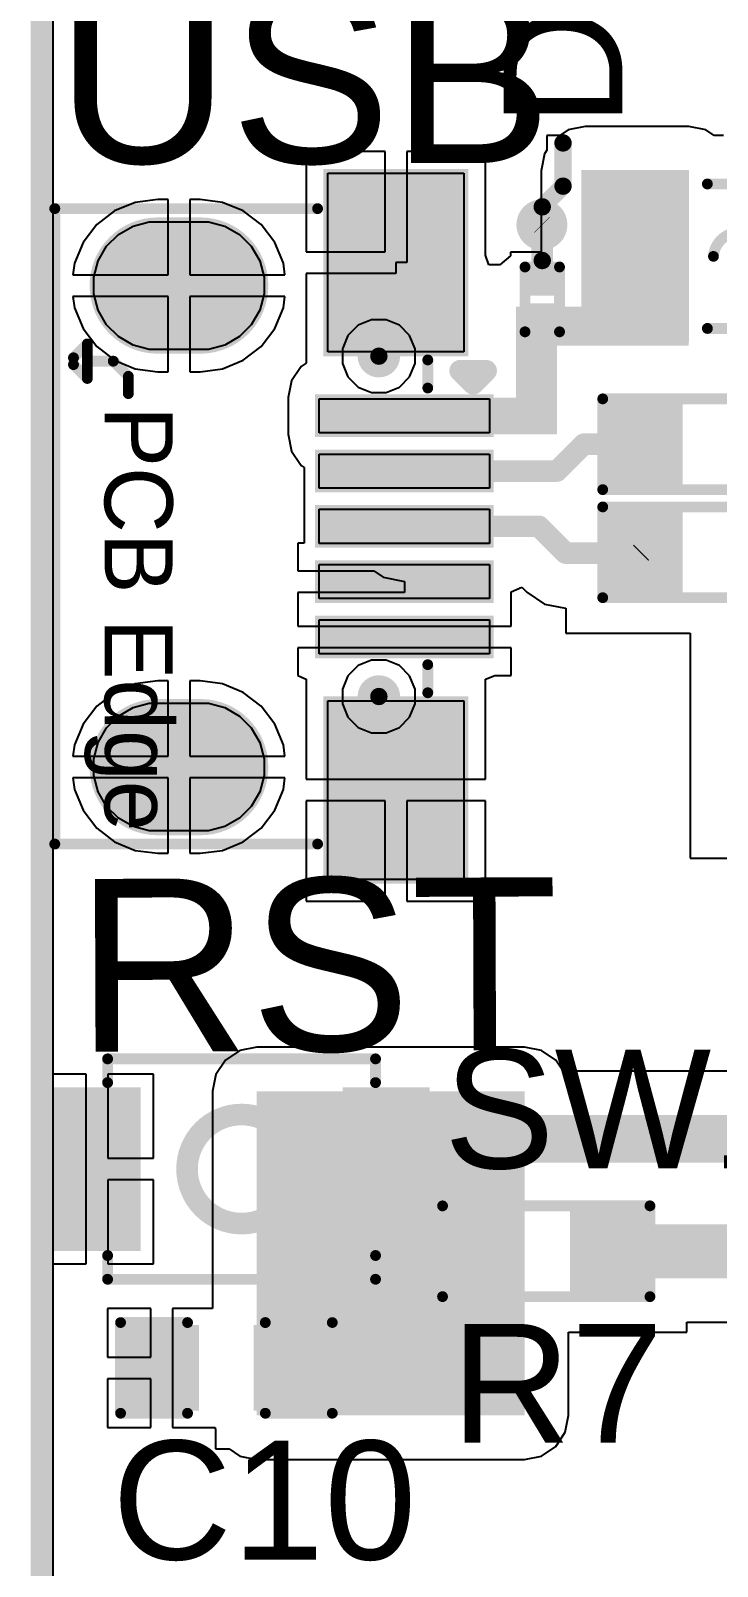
# Model space of a CAD drawing. Header units: millimetres. Extents: x -14 to 145, y 0 to 69.
# Drawn here: x -13.83 to -5.76, y 14.16 to 32.21 of the extents above; entities that cross this region are included whole.
import ezdxf

# ---------------------------------------------------------------- set-up
doc = ezdxf.new("R2010")
doc.units = ezdxf.units.MM
for name, color, linetype in [('BottomLayer', 5, 'Continuous'), ('BottomSolder', 6, 'Continuous'), ('Mechanical2', 216, 'Continuous'), ('MultiLayer', 9, 'Continuous'), ('PadHoleLayer', 156, 'Continuous'), ('TopLayer', 1, 'Continuous'), ('TopOverlay', 2, 'Continuous'), ('TopPaste', 8, 'Continuous'), ('TopSolder', 216, 'Continuous'), ('ViaHoleLayer', 16, 'Continuous')]:
    doc.layers.add(name, color=color, linetype=linetype)
doc.styles.add('Arial', font='', dxfattribs={"height": 0.2})
doc.styles.get('Arial').set_extended_font_data('Arial')

# ---------------------------------------------------------------- blocks, each defined once
blk = doc.blocks.new('U254_051T_4BH83_F1S_2')
at = {"layer": 'BottomLayer'}
h = blk.add_hatch(color=5, dxfattribs=at)
edge = h.paths.add_edge_path()
edge.add_arc((-2.83, -1.575), 0.75, 180, 360)
edge.add_line((-2.08, -1.575), (-2.08, -1.075))
edge.add_arc((-2.83, -1.075), 0.75, 0, 180)
edge.add_line((-3.58, -1.075), (-3.58, -1.575))
h = blk.add_hatch(color=5, dxfattribs=at)
edge = h.paths.add_edge_path()
edge.add_arc((2.83, -1.575), 0.75, 180, 360)
edge.add_line((3.58, -1.575), (3.58, -1.075))
edge.add_arc((2.83, -1.075), 0.75, 0, 180)
edge.add_line((2.08, -1.075), (2.08, -1.575))
at = {"layer": 'BottomSolder'}
h = blk.add_hatch(color=6, dxfattribs=at)
edge = h.paths.add_edge_path()
edge.add_arc((-2, 1.025), 0.102, 0, 360)
h = blk.add_hatch(color=6, dxfattribs=at)
edge = h.paths.add_edge_path()
edge.add_arc((2, 1.025), 0.102, 0, 360)
h = blk.add_hatch(color=6, dxfattribs=at)
edge = h.paths.add_edge_path()
edge.add_arc((-2.83, -1.575), 0.801, 180, 360)
edge.add_line((-2.029, -1.575), (-2.029, -1.075))
edge.add_arc((-2.83, -1.075), 0.801, 0, 180)
edge.add_line((-3.631, -1.075), (-3.631, -1.575))
h = blk.add_hatch(color=6, dxfattribs=at)
edge = h.paths.add_edge_path()
edge.add_arc((2.83, -1.575), 0.801, 180, 360)
edge.add_line((3.631, -1.575), (3.631, -1.075))
edge.add_arc((2.83, -1.075), 0.801, 0, 180)
edge.add_line((2.029, -1.075), (2.029, -1.575))
at = {"layer": 'MultiLayer'}
h = blk.add_hatch(color=9, dxfattribs=at)
edge = h.paths.add_edge_path()
edge.add_arc((-2.83, -1.575), 0.75, 180, 360)
edge.add_line((-2.08, -1.575), (-2.08, -1.075))
edge.add_arc((-2.83, -1.075), 0.75, 0, 180)
edge.add_line((-3.58, -1.075), (-3.58, -1.575))
h = blk.add_hatch(color=9, dxfattribs=at)
edge = h.paths.add_edge_path()
edge.add_arc((2.83, -1.575), 0.75, 180, 360)
edge.add_line((3.58, -1.575), (3.58, -1.075))
edge.add_arc((2.83, -1.075), 0.75, 0, 180)
edge.add_line((2.08, -1.075), (2.08, -1.575))
at = {"layer": 'PadHoleLayer'}
h = blk.add_hatch(color=156, dxfattribs=at)
edge = h.paths.add_edge_path()
edge.add_arc((-2, 1.025), 0.25, 0, 360)
h = blk.add_hatch(color=156, dxfattribs=at)
edge = h.paths.add_edge_path()
edge.add_arc((2, 1.025), 0.25, 0, 360)
h = blk.add_hatch(color=156, dxfattribs=at)
edge = h.paths.add_edge_path()
edge.add_arc((-2.83, -1.575), 0.45, 180, 360)
edge.add_line((-2.38, -1.575), (-2.38, -1.075))
edge.add_arc((-2.83, -1.075), 0.45, 0, 180)
edge.add_line((-3.28, -1.075), (-3.28, -1.575))
h = blk.add_hatch(color=156, dxfattribs=at)
edge = h.paths.add_edge_path()
edge.add_arc((2.83, -1.575), 0.45, 180, 360)
edge.add_line((3.28, -1.575), (3.28, -1.075))
edge.add_arc((2.83, -1.075), 0.45, 0, 180)
edge.add_line((2.38, -1.075), (2.38, -1.575))
at = {"layer": 'TopLayer'}
for points in [[(-1.5, 2.325), (-1.1, 2.325), (-1.1, 0.325), (-1.5, 0.325)], [(-0.85, 2.325), (-0.45, 2.325), (-0.45, 0.325), (-0.85, 0.325)], [(-0.2, 2.325), (0.2, 2.325), (0.2, 0.325), (-0.2, 0.325)], [(0.45, 2.325), (0.85, 2.325), (0.85, 0.325), (0.45, 0.325)], [(1.1, 2.325), (1.5, 2.325), (1.5, 0.325), (1.1, 0.325)], [(-4.15, 0.425), (-4.15, 2.025), (-2.05, 2.025), (-2.05, 0.425)], [(2.05, 0.425), (2.05, 2.025), (4.15, 2.025), (4.15, 0.425)]]:
    blk.add_hatch(color=1, dxfattribs=at).paths.add_polyline_path(points)
h = blk.add_hatch(color=1, dxfattribs=at)
edge = h.paths.add_edge_path()
edge.add_arc((-2.83, -1.575), 0.75, 180, 360)
edge.add_line((-2.08, -1.575), (-2.08, -1.075))
edge.add_arc((-2.83, -1.075), 0.75, 0, 180)
edge.add_line((-3.58, -1.075), (-3.58, -1.575))
h = blk.add_hatch(color=1, dxfattribs=at)
edge = h.paths.add_edge_path()
edge.add_arc((2.83, -1.575), 0.75, 180, 360)
edge.add_line((3.58, -1.575), (3.58, -1.075))
edge.add_arc((2.83, -1.075), 0.75, 0, 180)
edge.add_line((2.08, -1.075), (2.08, -1.575))
at = {"layer": 'TopSolder'}
for points in [[(-1.551, 2.376), (-1.049, 2.376), (-1.049, 0.274), (-1.551, 0.274)], [(-0.901, 2.376), (-0.399, 2.376), (-0.399, 0.274), (-0.901, 0.274)], [(-0.251, 2.376), (0.251, 2.376), (0.251, 0.274), (-0.251, 0.274)], [(0.399, 2.376), (0.901, 2.376), (0.901, 0.274), (0.399, 0.274)], [(1.049, 2.376), (1.551, 2.376), (1.551, 0.274), (1.049, 0.274)], [(-4.201, 0.374), (-4.201, 2.076), (-1.999, 2.076), (-1.999, 0.374)], [(1.999, 0.374), (1.999, 2.076), (4.201, 2.076), (4.201, 0.374)]]:
    blk.add_hatch(color=216, dxfattribs=at).paths.add_polyline_path(points)
h = blk.add_hatch(color=216, dxfattribs=at)
edge = h.paths.add_edge_path()
edge.add_arc((-2, 1.025), 0.102, 0, 360)
h = blk.add_hatch(color=216, dxfattribs=at)
edge = h.paths.add_edge_path()
edge.add_arc((2, 1.025), 0.102, 0, 360)
h = blk.add_hatch(color=216, dxfattribs=at)
edge = h.paths.add_edge_path()
edge.add_arc((-2.83, -1.575), 0.801, 180, 360)
edge.add_line((-2.029, -1.575), (-2.029, -1.075))
edge.add_arc((-2.83, -1.075), 0.801, 0, 180)
edge.add_line((-3.631, -1.075), (-3.631, -1.575))
h = blk.add_hatch(color=216, dxfattribs=at)
edge = h.paths.add_edge_path()
edge.add_arc((2.83, -1.575), 0.801, 180, 360)
edge.add_line((3.631, -1.575), (3.631, -1.075))
edge.add_arc((2.83, -1.075), 0.801, 0, 180)
edge.add_line((2.029, -1.075), (2.029, -1.575))
at = {"layer": 'TopOverlay'}
for points, const_width in [([(-1.829, 1.981), (-1.829, 2.286)], 0.254), ([(-1.676, 2.134), (-1.829, 2.286)], 0.254), ([(-1.829, 1.981), (-1.676, 2.134)], 0.254), ([(-1.626, 1.6), (-1.956, 1.6)], 0.127), ([(1.956, 1.6), (1.626, 1.6)], 0.127), ([(-3.734, -2.785), (-3.734, 0.305)], 0.127), ([(3.734, -2.785), (3.734, 0.305)], 0.127), ([(-1.941, -2.097), (-1.763, -1.92)], 0.127), ([(-1.56, -1.92), (-1.763, -1.92)], 0.127), ([(-1.941, -2.402), (-1.941, -2.097)], 0.127), ([(-1.981, -2.565), (-2.144, -2.402)], 0.127), ([(-1.941, -2.402), (-2.144, -2.402)], 0.127), ([(-1.738, -2.402), (-1.941, -2.402)], 0.127), ([(-1.901, -2.565), (-1.738, -2.402)], 0.127), ([(3.734, -2.785), (-3.734, -2.785)], 0.127)]:
    blk.add_lwpolyline(points, dxfattribs=dict(at, const_width=const_width))
for points, const_width in [([(-1.892, 2.286, 1), (-1.765, 2.286, 1)], 0.127), ([(-1.892, 2.286, 1), (-1.765, 2.286, 1)], 0.127), ([(-1.74, 2.134, 1), (-1.613, 2.134, 1)], 0.127), ([(-1.74, 2.134, 1), (-1.613, 2.134, 1)], 0.127), ([(-1.892, 1.981, 1), (-1.765, 1.981, 1)], 0.127), ([(-1.892, 1.981, 1), (-1.765, 1.981, 1)], 0.127), ([(-1.988, 1.6, 1), (-1.924, 1.6, 1)], 0.0635), ([(-1.657, 1.6, 1), (-1.594, 1.6, 1)], 0.0635), ([(1.594, 1.6, 1), (1.657, 1.6, 1)], 0.0635), ([(1.924, 1.6, 1), (1.988, 1.6, 1)], 0.0635), ([(-3.766, 0.305, 1), (-3.702, 0.305, 1)], 0.0635), ([(3.702, 0.305, 1), (3.766, 0.305, 1)], 0.0635), ([(-1.795, -1.92, 1), (-1.732, -1.92, 1)], 0.0635), ([(-1.795, -1.92, 1), (-1.732, -1.92, 1)], 0.0635), ([(-1.592, -1.92, 1), (-1.528, -1.92, 1)], 0.0635), ([(-1.973, -2.097, 1), (-1.909, -2.097, 1)], 0.0635), ([(-1.973, -2.097, 1), (-1.909, -2.097, 1)], 0.0635), ([(-2.176, -2.402, 1), (-2.113, -2.402, 1)], 0.0635), ([(-2.176, -2.402, 1), (-2.113, -2.402, 1)], 0.0635), ([(-1.973, -2.402, 1), (-1.909, -2.402, 1)], 0.0635), ([(-1.973, -2.402, 1), (-1.909, -2.402, 1)], 0.0635), ([(-1.973, -2.402, 1), (-1.909, -2.402, 1)], 0.0635), ([(-1.77, -2.402, 1), (-1.706, -2.402, 1)], 0.0635), ([(-1.77, -2.402, 1), (-1.706, -2.402, 1)], 0.0635), ([(-2.013, -2.565, 1), (-1.949, -2.565, 1)], 0.0635), ([(-1.933, -2.565, 1), (-1.869, -2.565, 1)], 0.0635), ([(-3.766, -2.785, 1), (-3.702, -2.785, 1)], 0.0635), ([(-3.766, -2.785, 1), (-3.702, -2.785, 1)], 0.0635), ([(3.702, -2.785, 1), (3.766, -2.785, 1)], 0.0635), ([(3.702, -2.785, 1), (3.766, -2.785, 1)], 0.0635)]:
    blk.add_lwpolyline(points, format="xyb", close=True, dxfattribs=dict(at, const_width=const_width))
at = {"layer": 'TopPaste'}
for p, q in [((-1.5, 0.325), (-1.5, 2.325)), ((-1.5, 2.325), (-1.1, 2.325)), ((-1.1, 2.325), (-1.1, 0.325)), ((-0.85, 0.325), (-0.85, 2.325)), ((-0.85, 2.325), (-0.45, 2.325)), ((-0.45, 2.325), (-0.45, 0.325)), ((-0.2, 0.325), (-0.2, 2.325)), ((-0.2, 2.325), (0.2, 2.325)), ((0.2, 2.325), (0.2, 0.325)), ((0.45, 0.325), (0.45, 2.325)), ((0.45, 2.325), (0.85, 2.325)), ((0.85, 2.325), (0.85, 0.325)), ((1.1, 0.325), (1.1, 2.325)), ((1.1, 2.325), (1.5, 2.325)), ((1.5, 2.325), (1.5, 0.325)), ((-4.15, 0.425), (-4.15, 2.025)), ((-4.15, 2.025), (-2.05, 2.025)), ((-2.05, 2.025), (-2.05, 0.425)), ((2.05, 0.425), (2.05, 2.025)), ((2.05, 2.025), (4.15, 2.025)), ((4.15, 2.025), (4.15, 0.425)), ((-2.05, 0.425), (-4.15, 0.425)), ((4.15, 0.425), (2.05, 0.425)), ((-1.1, 0.325), (-1.5, 0.325)), ((-0.45, 0.325), (-0.85, 0.325)), ((0.2, 0.325), (-0.2, 0.325)), ((0.85, 0.325), (0.45, 0.325)), ((1.5, 0.325), (1.1, 0.325)), ((-3.119, -0.376), (-2.929, -0.325)), ((-2.929, -0.325), (-2.731, -0.325)), ((-2.731, -0.325), (-2.54, -0.376)), ((2.541, -0.376), (2.731, -0.325)), ((2.731, -0.325), (2.929, -0.325)), ((2.929, -0.325), (3.12, -0.376)), ((-3.43, -0.614), (-3.291, -0.475)), ((-3.291, -0.475), (-3.119, -0.376)), ((-2.54, -0.376), (-2.369, -0.475)), ((-2.369, -0.475), (-2.23, -0.614)), ((2.23, -0.614), (2.37, -0.475)), ((2.37, -0.475), (2.541, -0.376)), ((3.12, -0.376), (3.291, -0.475)), ((3.291, -0.475), (3.43, -0.614)), ((-3.529, -0.786), (-3.43, -0.614)), ((-2.23, -0.614), (-2.131, -0.786)), ((2.131, -0.786), (2.23, -0.614)), ((3.43, -0.614), (3.529, -0.786)), ((-3.58, -0.976), (-3.529, -0.786)), ((-2.131, -0.786), (-2.08, -0.976)), ((2.08, -0.976), (2.131, -0.786)), ((3.529, -0.786), (3.58, -0.976)), ((-3.58, -1.075), (-3.58, -0.976)), ((-3.58, -1.575), (-3.58, -1.075)), ((-2.08, -0.976), (-2.08, -1.075)), ((-2.08, -1.075), (-2.08, -1.075)), ((-2.08, -1.075), (-2.08, -1.575)), ((2.08, -1.075), (2.08, -0.976)), ((2.08, -1.575), (2.08, -1.075)), ((3.58, -0.976), (3.58, -1.075)), ((3.58, -1.075), (3.58, -1.075)), ((3.58, -1.075), (3.58, -1.575)), ((-3.58, -1.674), (-3.58, -1.575)), ((-3.58, -1.575), (-3.58, -1.575)), ((-2.08, -1.575), (-2.08, -1.674)), ((2.08, -1.674), (2.08, -1.575)), ((2.08, -1.575), (2.08, -1.575)), ((3.58, -1.575), (3.58, -1.674)), ((-3.529, -1.865), (-3.58, -1.674)), ((-2.08, -1.674), (-2.131, -1.865)), ((2.131, -1.865), (2.08, -1.674)), ((3.58, -1.674), (3.529, -1.865)), ((-3.43, -2.036), (-3.529, -1.865)), ((-2.131, -1.865), (-2.23, -2.036)), ((2.23, -2.036), (2.131, -1.865)), ((3.529, -1.865), (3.43, -2.036)), ((-3.291, -2.175), (-3.43, -2.036)), ((-2.23, -2.036), (-2.369, -2.175)), ((2.37, -2.175), (2.23, -2.036)), ((3.43, -2.036), (3.291, -2.175)), ((-3.119, -2.274), (-3.291, -2.175)), ((-2.929, -2.325), (-3.119, -2.274)), ((-2.731, -2.325), (-2.929, -2.325)), ((-2.54, -2.274), (-2.731, -2.325)), ((-2.369, -2.175), (-2.54, -2.274)), ((2.541, -2.274), (2.37, -2.175)), ((2.731, -2.325), (2.541, -2.274)), ((2.929, -2.325), (2.731, -2.325)), ((3.12, -2.274), (2.929, -2.325)), ((3.291, -2.175), (3.12, -2.274))]:
    blk.add_line(p, q, dxfattribs=at)
at = {"layer": 'TopOverlay'}
blk.add_text('PCB Edge', height=0.8, dxfattribs=at).set_placement((-1.411, -2.199))
blk = doc.blocks.new('C___0603_12')
at = {"layer": 'TopLayer'}
for points in [[(-0.381, 0.445), (-0.381, -0.445), (-1.143, -0.445), (-1.143, 0.445)], [(1.143, 0.445), (1.143, -0.445), (0.381, -0.445), (0.381, 0.445)]]:
    blk.add_hatch(color=1, dxfattribs=at).paths.add_polyline_path(points)
at = {"layer": 'TopPaste'}
for points in [[(-0.381, 0.445), (-0.381, -0.445), (-1.143, -0.445), (-1.143, 0.445)], [(1.143, 0.445), (1.143, -0.445), (0.381, -0.445), (0.381, 0.445)]]:
    blk.add_hatch(color=8, dxfattribs=at).paths.add_polyline_path(points)
at = {"layer": 'TopSolder'}
for points in [[(-0.321, 0.504), (-0.321, -0.504), (-1.203, -0.504), (-1.203, 0.504)], [(1.203, 0.504), (1.203, -0.504), (0.321, -0.504), (0.321, 0.504)]]:
    blk.add_hatch(color=216, dxfattribs=at).paths.add_polyline_path(points)
at = {"layer": 'TopOverlay', "const_width": 0.127}
for points in [[(-0.457, 0.533), (-1.245, 0.533)], [(-1.245, 0.533), (-1.245, -0.533)], [(1.245, 0.533), (0.457, 0.533)], [(1.245, 0.533), (1.245, -0.533)], [(-0.457, -0.533), (-1.245, -0.533)], [(1.245, -0.533), (0.457, -0.533)]]:
    blk.add_lwpolyline(points, dxfattribs=at)
at = {"layer": 'TopOverlay', "const_width": 0.0635}
for points in [[(-1.276, 0.533, 1), (-1.213, 0.533, 1)], [(-1.276, 0.533, 1), (-1.213, 0.533, 1)], [(-0.489, 0.533, 1), (-0.425, 0.533, 1)], [(0.425, 0.533, 1), (0.489, 0.533, 1)], [(1.213, 0.533, 1), (1.276, 0.533, 1)], [(1.213, 0.533, 1), (1.276, 0.533, 1)], [(-1.276, -0.533, 1), (-1.213, -0.533, 1)], [(-1.276, -0.533, 1), (-1.213, -0.533, 1)], [(-0.489, -0.533, 1), (-0.425, -0.533, 1)], [(0.425, -0.533, 1), (0.489, -0.533, 1)], [(1.213, -0.533, 1), (1.276, -0.533, 1)], [(1.213, -0.533, 1), (1.276, -0.533, 1)]]:
    blk.add_lwpolyline(points, format="xyb", close=True, dxfattribs=at)
blk = doc.blocks.new('B3U_1000P_21')
at = {"layer": 'TopLayer'}
for points in [[(-2.11, 0.86), (-1.29, 0.86), (-1.29, -0.86), (-2.11, -0.86)], [(1.29, 0.86), (2.11, 0.86), (2.11, -0.86), (1.29, -0.86)]]:
    blk.add_hatch(color=1, dxfattribs=at).paths.add_polyline_path(points)
at = {"layer": 'TopPaste'}
for points in [[(-2.11, 0.86), (-1.29, 0.86), (-1.29, -0.86), (-2.11, -0.86)], [(1.29, 0.86), (2.11, 0.86), (2.11, -0.86), (1.29, -0.86)]]:
    blk.add_hatch(color=8, dxfattribs=at).paths.add_polyline_path(points)
at = {"layer": 'TopSolder'}
for points in [[(-2.212, 0.962), (-1.188, 0.962), (-1.188, -0.962), (-2.212, -0.962)], [(1.188, 0.962), (2.212, 0.962), (2.212, -0.962), (1.188, -0.962)]]:
    blk.add_hatch(color=216, dxfattribs=at).paths.add_polyline_path(points)
at = {"layer": 'TopOverlay', "const_width": 0.127}
for points in [[(-1.575, 1.295), (-1.575, 1.016)], [(1.575, 1.295), (-1.575, 1.295)], [(1.575, 1.295), (1.575, 1.016)], [(-1.575, -1.016), (-1.575, -1.295)], [(1.575, -1.016), (1.575, -1.295)], [(1.575, -1.295), (-1.575, -1.295)]]:
    blk.add_lwpolyline(points, dxfattribs=at)
at = {"layer": 'TopOverlay'}
for points, const_width in [([(-1.607, 1.295, 1), (-1.543, 1.295, 1)], 0.0635), ([(-1.607, 1.295, 1), (-1.543, 1.295, 1)], 0.0635), ([(1.543, 1.295, 1), (1.607, 1.295, 1)], 0.0635), ([(1.543, 1.295, 1), (1.607, 1.295, 1)], 0.0635), ([(-1.607, 1.016, 1), (-1.543, 1.016, 1)], 0.0635), ([(1.543, 1.016, 1), (1.607, 1.016, 1)], 0.0635), ([(0.641, 0, 1), (-0.641, 0, 1)], 0.254), ([(-0.705, 0, 1), (-0.578, 0, 1)], 0.127), ([(0.578, 0, 1), (0.705, 0, 1)], 0.127), ([(-1.607, -1.016, 1), (-1.543, -1.016, 1)], 0.0635), ([(1.543, -1.016, 1), (1.607, -1.016, 1)], 0.0635), ([(-1.607, -1.295, 1), (-1.543, -1.295, 1)], 0.0635), ([(-1.607, -1.295, 1), (-1.543, -1.295, 1)], 0.0635), ([(1.543, -1.295, 1), (1.607, -1.295, 1)], 0.0635), ([(1.543, -1.295, 1), (1.607, -1.295, 1)], 0.0635)]:
    blk.add_lwpolyline(points, format="xyb", close=True, dxfattribs=dict(at, const_width=const_width))
blk = doc.blocks.new('R___0603_28')
at = {"layer": 'TopLayer'}
for points in [[(-0.381, 0.4445), (-0.381, -0.4445), (-1.143, -0.4445), (-1.143, 0.4445)], [(1.143, 0.4445), (1.143, -0.4445), (0.381, -0.4445), (0.381, 0.4445)]]:
    blk.add_hatch(color=1, dxfattribs=at).paths.add_polyline_path(points)
at = {"layer": 'TopPaste'}
for points in [[(-0.381, 0.4445), (-0.381, -0.4445), (-1.143, -0.4445), (-1.143, 0.4445)], [(1.143, 0.4445), (1.143, -0.4445), (0.381, -0.4445), (0.381, 0.4445)]]:
    blk.add_hatch(color=8, dxfattribs=at).paths.add_polyline_path(points)
at = {"layer": 'TopSolder'}
for points in [[(-0.2794, 0.5461), (-0.2794, -0.5461), (-1.2446, -0.5461), (-1.2446, 0.5461)], [(1.2446, 0.5461), (1.2446, -0.5461), (0.2794, -0.5461), (0.2794, 0.5461)]]:
    blk.add_hatch(color=216, dxfattribs=at).paths.add_polyline_path(points)
at = {"layer": 'TopOverlay', "const_width": 0.127}
for points in [[(-1.2192, 0.5334), (-1.2192, -0.5334)], [(1.2192, 0.5334), (-1.2192, 0.5334)], [(1.2192, 0.5334), (1.2192, -0.5334)], [(1.2192, -0.5334), (-1.2192, -0.5334)]]:
    blk.add_lwpolyline(points, dxfattribs=at)
at = {"layer": 'TopOverlay', "const_width": 0.0635}
for points in [[(-1.25095, 0.5334, 1), (-1.18745, 0.5334, 1)], [(-1.25095, 0.5334, 1), (-1.18745, 0.5334, 1)], [(1.18745, 0.5334, 1), (1.25095, 0.5334, 1)], [(1.18745, 0.5334, 1), (1.25095, 0.5334, 1)], [(-1.25095, -0.5334, 1), (-1.18745, -0.5334, 1)], [(-1.25095, -0.5334, 1), (-1.18745, -0.5334, 1)], [(1.18745, -0.5334, 1), (1.25095, -0.5334, 1)], [(1.18745, -0.5334, 1), (1.25095, -0.5334, 1)]]:
    blk.add_lwpolyline(points, format="xyb", close=True, dxfattribs=at)
blk = doc.blocks.new('R___0603_33')
at = {"layer": 'TopLayer'}
for points in [[(-0.381, 0.4445), (-0.381, -0.4445), (-1.143, -0.4445), (-1.143, 0.4445)], [(1.143, 0.4445), (1.143, -0.4445), (0.381, -0.4445), (0.381, 0.4445)]]:
    blk.add_hatch(color=1, dxfattribs=at).paths.add_polyline_path(points)
at = {"layer": 'TopPaste'}
for points in [[(-0.381, 0.4445), (-0.381, -0.4445), (-1.143, -0.4445), (-1.143, 0.4445)], [(1.143, 0.4445), (1.143, -0.4445), (0.381, -0.4445), (0.381, 0.4445)]]:
    blk.add_hatch(color=8, dxfattribs=at).paths.add_polyline_path(points)
at = {"layer": 'TopSolder'}
for points in [[(-0.2794, 0.5461), (-0.2794, -0.5461), (-1.2446, -0.5461), (-1.2446, 0.5461)], [(1.2446, 0.5461), (1.2446, -0.5461), (0.2794, -0.5461), (0.2794, 0.5461)]]:
    blk.add_hatch(color=216, dxfattribs=at).paths.add_polyline_path(points)
at = {"layer": 'TopOverlay', "const_width": 0.127}
for points in [[(-1.2192, -0.5334), (-1.2192, 0.5334)], [(-1.2192, 0.5334), (1.2192, 0.5334)], [(1.2192, -0.5334), (1.2192, 0.5334)], [(-1.2192, -0.5334), (1.2192, -0.5334)]]:
    blk.add_lwpolyline(points, dxfattribs=at)
at = {"layer": 'TopOverlay', "const_width": 0.0635}
for points in [[(-1.25095, 0.5334, 1), (-1.18745, 0.5334, 1)], [(-1.25095, 0.5334, 1), (-1.18745, 0.5334, 1)], [(1.18745, 0.5334, 1), (1.25095, 0.5334, 1)], [(1.18745, 0.5334, 1), (1.25095, 0.5334, 1)], [(-1.25095, -0.5334, 1), (-1.18745, -0.5334, 1)], [(-1.25095, -0.5334, 1), (-1.18745, -0.5334, 1)], [(1.18745, -0.5334, 1), (1.25095, -0.5334, 1)], [(1.18745, -0.5334, 1), (1.25095, -0.5334, 1)]]:
    blk.add_lwpolyline(points, format="xyb", close=True, dxfattribs=at)
blk = doc.blocks.new('R___0603_34')
at = {"layer": 'TopLayer'}
for points in [[(-0.381, 0.4445), (-0.381, -0.4445), (-1.143, -0.4445), (-1.143, 0.4445)], [(1.143, 0.4445), (1.143, -0.4445), (0.381, -0.4445), (0.381, 0.4445)]]:
    blk.add_hatch(color=1, dxfattribs=at).paths.add_polyline_path(points)
at = {"layer": 'TopPaste'}
for points in [[(-0.381, 0.4445), (-0.381, -0.4445), (-1.143, -0.4445), (-1.143, 0.4445)], [(1.143, 0.4445), (1.143, -0.4445), (0.381, -0.4445), (0.381, 0.4445)]]:
    blk.add_hatch(color=8, dxfattribs=at).paths.add_polyline_path(points)
at = {"layer": 'TopSolder'}
for points in [[(-0.2794, 0.5461), (-0.2794, -0.5461), (-1.2446, -0.5461), (-1.2446, 0.5461)], [(1.2446, 0.5461), (1.2446, -0.5461), (0.2794, -0.5461), (0.2794, 0.5461)]]:
    blk.add_hatch(color=216, dxfattribs=at).paths.add_polyline_path(points)
at = {"layer": 'TopOverlay', "const_width": 0.127}
for points in [[(-1.2192, -0.5334), (-1.2192, 0.5334)], [(-1.2192, 0.5334), (1.2192, 0.5334)], [(1.2192, -0.5334), (1.2192, 0.5334)], [(-1.2192, -0.5334), (1.2192, -0.5334)]]:
    blk.add_lwpolyline(points, dxfattribs=at)
at = {"layer": 'TopOverlay', "const_width": 0.0635}
for points in [[(-1.25095, 0.5334, 1), (-1.18745, 0.5334, 1)], [(-1.25095, 0.5334, 1), (-1.18745, 0.5334, 1)], [(1.18745, 0.5334, 1), (1.25095, 0.5334, 1)], [(1.18745, 0.5334, 1), (1.25095, 0.5334, 1)], [(-1.25095, -0.5334, 1), (-1.18745, -0.5334, 1)], [(-1.25095, -0.5334, 1), (-1.18745, -0.5334, 1)], [(1.18745, -0.5334, 1), (1.25095, -0.5334, 1)], [(1.18745, -0.5334, 1), (1.25095, -0.5334, 1)]]:
    blk.add_lwpolyline(points, format="xyb", close=True, dxfattribs=at)
blk = doc.blocks.new('F____1206__3216_M_______49')
at = {"layer": 'TopLayer'}
for points in [[(-2.058, 0.91), (-0.998, 0.91), (-0.998, -0.91), (-2.058, -0.91)], [(0.998, 0.91), (2.058, 0.91), (2.058, -0.91), (0.998, -0.91)]]:
    blk.add_hatch(color=1, dxfattribs=at).paths.add_polyline_path(points)
at = {"layer": 'TopPaste'}
for points in [[(-2.058, 0.91), (-0.998, 0.91), (-0.998, -0.91), (-2.058, -0.91)], [(0.998, 0.91), (2.058, 0.91), (2.058, -0.91), (0.998, -0.91)]]:
    blk.add_hatch(color=8, dxfattribs=at).paths.add_polyline_path(points)
at = {"layer": 'TopSolder'}
for points in [[(-2.16, 1.012), (-0.896, 1.012), (-0.896, -1.012), (-2.16, -1.012)], [(0.896, 1.012), (2.16, 1.012), (2.16, -1.012), (0.896, -1.012)]]:
    blk.add_hatch(color=216, dxfattribs=at).paths.add_polyline_path(points)
at = {"layer": 'TopOverlay', "const_width": 0.127}
for points in [[(-0.68, 0.849), (0.68, 0.849)], [(-0.68, -0.849), (0.68, -0.849)]]:
    blk.add_lwpolyline(points, dxfattribs=at)
at = {"layer": 'TopOverlay', "const_width": 0.0635}
for points in [[(-0.712, 0.849, 1), (-0.648, 0.849, 1)], [(0.648, 0.849, 1), (0.712, 0.849, 1)], [(-0.64, -0.002, 1), (-0.577, -0.002, 1)], [(-0.032, -0.025, 1), (0.032, -0.025, 1)], [(-0.032, -0.025, 1), (0.032, -0.025, 1)], [(0.578, -0.025, 1), (0.641, -0.025, 1)], [(-0.712, -0.849, 1), (-0.648, -0.849, 1)], [(0.648, -0.849, 1), (0.712, -0.849, 1)]]:
    blk.add_lwpolyline(points, format="xyb", close=True, dxfattribs=at)
at = {"layer": 'TopOverlay', "const_width": 0.127}
for points in [[(-0.609, -0.002, -0.962331), (0, -0.025)], [(0.61, -0.025, -1), (0, -0.025)]]:
    blk.add_lwpolyline(points, format="xyb", dxfattribs=at)
blk = doc.blocks.new('DSN0603_2_50')
at = {"layer": 'TopLayer'}
for points in [[(-0.3, 0.12), (-0.1, 0.12), (-0.1, -0.12), (-0.3, -0.12)], [(0.1, 0.12), (0.3, 0.12), (0.3, -0.12), (0.1, -0.12)]]:
    blk.add_hatch(color=1, dxfattribs=at).paths.add_polyline_path(points)
at = {"layer": 'TopPaste'}
for points in [[(-0.3, 0.12), (-0.1, 0.12), (-0.1, -0.12), (-0.3, -0.12)], [(0.1, 0.12), (0.3, 0.12), (0.3, -0.12), (0.1, -0.12)]]:
    blk.add_hatch(color=8, dxfattribs=at).paths.add_polyline_path(points)
at = {"layer": 'TopSolder'}
for points in [[(-0.355, 0.175), (-0.045, 0.175), (-0.045, -0.175), (-0.355, -0.175)], [(0.045, 0.175), (0.355, 0.175), (0.355, -0.175), (0.045, -0.175)]]:
    blk.add_hatch(color=216, dxfattribs=at).paths.add_polyline_path(points)
at = {"layer": 'TopOverlay', "const_width": 0.127}
for points in [[(-0.381, 0.203), (0.381, 0.203)], [(-0.381, 0.203), (-0.381, -0.203)], [(0.381, 0.203), (0.381, -0.203)], [(-0.381, -0.203), (0.381, -0.203)]]:
    blk.add_lwpolyline(points, dxfattribs=at)
at = {"layer": 'TopOverlay', "const_width": 0.0635}
for points in [[(-0.413, 0.203, 1), (-0.349, 0.203, 1)], [(-0.413, 0.203, 1), (-0.349, 0.203, 1)], [(0.349, 0.203, 1), (0.413, 0.203, 1)], [(0.349, 0.203, 1), (0.413, 0.203, 1)], [(-0.413, -0.203, 1), (-0.349, -0.203, 1)], [(-0.413, -0.203, 1), (-0.349, -0.203, 1)], [(0.349, -0.203, 1), (0.413, -0.203, 1)], [(0.349, -0.203, 1), (0.413, -0.203, 1)]]:
    blk.add_lwpolyline(points, format="xyb", close=True, dxfattribs=at)

msp = doc.modelspace()

# ---------------------------------------------------------------- hatches: boundary and pattern name
at = {"layer": 'BottomLayer'}
h = msp.add_hatch(color=5, dxfattribs=at)
edge = h.paths.add_edge_path()
edge.add_arc((-7.817, 29.925), 0.3, 0, 360)
at = {"layer": 'TopLayer'}
for points in [[(-7.309, 28.503), (-6.09, 28.503), (-6.09, 30.56), (-7.309, 30.56)], [(-8.122, 27.462), (-7.639, 27.462), (-7.639, 28.96), (-8.122, 28.96)], [(-8.071, 28.503), (-6.09, 28.503), (-6.09, 28.96), (-8.071, 28.96)], [(-10.281, 27.462), (-7.639, 27.462), (-7.639, 27.893), (-10.281, 27.893)], [(-8.02, 19.74), (-11.17, 19.74), (-11.17, 15.93), (-8.02, 15.93)]]:
    msp.add_hatch(color=1, dxfattribs=at).paths.add_polyline_path(points)
h = msp.add_hatch(color=1, dxfattribs=at)
edge = h.paths.add_edge_path()
edge.add_arc((-7.817, 29.925), 0.3, 0, 360)
at = {"layer": 'ViaHoleLayer'}
h = msp.add_hatch(color=16, dxfattribs=at)
edge = h.paths.add_edge_path()
edge.add_arc((-7.817, 29.925), 0.15, 0, 360)

# ---------------------------------------------------------------- linework, layer by layer
at = {"layer": 'BottomLayer'}
for p, q in [((-13.563, 13.837), (-13.563, 54.829)), ((-12.597, 30.188), (-12.841, 30.087)), ((-12.334, 30.223), (-12.597, 30.188)), ((-12.211, 30.223), (-12.334, 30.223)), ((-12.211, 29.337), (-12.211, 30.223)), ((-11.834, 30.223), (-11.957, 30.223)), ((-11.957, 30.223), (-11.957, 29.337)), ((-11.572, 30.188), (-11.834, 30.223)), ((-11.328, 30.087), (-11.572, 30.188)), ((-12.841, 30.087), (-13.051, 29.926)), ((-11.118, 29.926), (-11.328, 30.087)), ((-13.051, 29.926), (-13.211, 29.716)), ((-10.957, 29.716), (-11.118, 29.926)), ((-13.211, 29.716), (-13.313, 29.472)), ((-10.856, 29.472), (-10.957, 29.716)), ((-13.313, 29.472), (-13.33, 29.337)), ((-10.839, 29.337), (-10.856, 29.472)), ((-13.33, 29.337), (-12.211, 29.337)), ((-11.957, 29.337), (-10.839, 29.337)), ((-12.211, 29.083), (-13.33, 29.083)), ((-13.33, 29.083), (-13.313, 28.948)), ((-12.211, 28.197), (-12.211, 29.083)), ((-10.839, 29.083), (-11.957, 29.083)), ((-11.957, 29.083), (-11.957, 28.197)), ((-10.856, 28.948), (-10.839, 29.083)), ((-13.313, 28.948), (-13.211, 28.704)), ((-10.957, 28.704), (-10.856, 28.948)), ((-13.211, 28.704), (-13.051, 28.494)), ((-11.118, 28.494), (-10.957, 28.704)), ((-9.977, 28.743), (-10.097, 28.622)), ((-9.819, 28.808), (-9.977, 28.743)), ((-9.649, 28.808), (-9.819, 28.808)), ((-9.492, 28.743), (-9.649, 28.808)), ((-9.372, 28.622), (-9.492, 28.743)), ((-10.097, 28.622), (-10.162, 28.465)), ((-9.307, 28.465), (-9.372, 28.622)), ((-13.051, 28.494), (-12.841, 28.333)), ((-11.328, 28.333), (-11.118, 28.494)), ((-10.162, 28.465), (-10.162, 28.295)), ((-9.307, 28.295), (-9.307, 28.465)), ((-12.841, 28.333), (-12.597, 28.232)), ((-12.597, 28.232), (-12.334, 28.197)), ((-12.334, 28.197), (-12.211, 28.197)), ((-11.957, 28.197), (-11.834, 28.197)), ((-11.834, 28.197), (-11.572, 28.232)), ((-11.572, 28.232), (-11.328, 28.333)), ((-10.162, 28.295), (-10.097, 28.138)), ((-9.372, 28.138), (-9.307, 28.295)), ((-10.097, 28.138), (-9.977, 28.017)), ((-9.977, 28.017), (-9.819, 27.952)), ((-9.649, 27.952), (-9.492, 28.017)), ((-9.492, 28.017), (-9.372, 28.138)), ((-9.819, 27.952), (-9.649, 27.952)), ((-9.977, 24.743), (-10.097, 24.622)), ((-9.819, 24.808), (-9.977, 24.743)), ((-9.649, 24.808), (-9.819, 24.808)), ((-9.492, 24.743), (-9.649, 24.808)), ((-9.372, 24.622), (-9.492, 24.743)), ((-12.334, 24.563), (-12.597, 24.528)), ((-12.211, 24.563), (-12.334, 24.563)), ((-12.211, 23.677), (-12.211, 24.563)), ((-11.834, 24.563), (-11.957, 24.563)), ((-11.957, 24.563), (-11.957, 23.677)), ((-11.572, 24.528), (-11.834, 24.563)), ((-10.097, 24.622), (-10.162, 24.465)), ((-9.307, 24.465), (-9.372, 24.622)), ((-12.841, 24.427), (-13.051, 24.266)), ((-12.597, 24.528), (-12.841, 24.427)), ((-11.328, 24.427), (-11.572, 24.528)), ((-11.118, 24.266), (-11.328, 24.427)), ((-10.162, 24.465), (-10.162, 24.295)), ((-9.307, 24.295), (-9.307, 24.465)), ((-13.051, 24.266), (-13.211, 24.056)), ((-10.957, 24.056), (-11.118, 24.266)), ((-10.162, 24.295), (-10.097, 24.138)), ((-9.372, 24.138), (-9.307, 24.295)), ((-13.211, 24.056), (-13.313, 23.812)), ((-10.856, 23.812), (-10.957, 24.056)), ((-10.097, 24.138), (-9.977, 24.017)), ((-9.977, 24.017), (-9.819, 23.952)), ((-9.649, 23.952), (-9.492, 24.017)), ((-9.492, 24.017), (-9.372, 24.138)), ((-9.819, 23.952), (-9.649, 23.952)), ((-13.313, 23.812), (-13.33, 23.677)), ((-13.33, 23.677), (-12.211, 23.677)), ((-11.957, 23.677), (-10.839, 23.677)), ((-10.839, 23.677), (-10.856, 23.812)), ((-12.211, 23.423), (-13.33, 23.423)), ((-13.33, 23.423), (-13.313, 23.288)), ((-13.313, 23.288), (-13.211, 23.044)), ((-12.211, 22.537), (-12.211, 23.423)), ((-10.839, 23.423), (-11.957, 23.423)), ((-11.957, 23.423), (-11.957, 22.537)), ((-10.957, 23.044), (-10.856, 23.288)), ((-10.856, 23.288), (-10.839, 23.423)), ((-13.211, 23.044), (-13.051, 22.834)), ((-11.118, 22.834), (-10.957, 23.044)), ((-13.051, 22.834), (-12.841, 22.673)), ((-11.328, 22.673), (-11.118, 22.834)), ((-12.841, 22.673), (-12.597, 22.572)), ((-12.597, 22.572), (-12.334, 22.537)), ((-11.834, 22.537), (-11.572, 22.572)), ((-11.572, 22.572), (-11.328, 22.673)), ((-12.334, 22.537), (-12.211, 22.537)), ((-11.957, 22.537), (-11.834, 22.537))]:
    msp.add_line(p, q, dxfattribs=at)
at = {"layer": 'Mechanical2', "const_width": 0.254}
msp.add_lwpolyline([(-13.7, 13.7), (-13.7, 54.967)], dxfattribs=at)
at = {"layer": 'TopLayer'}
for p, q in [((-13.563, 19.94), (-13.563, 43.675)), ((-7.309, 31.078), (-7.507, 31.039)), ((-6.09, 31.078), (-7.309, 31.078)), ((-5.892, 31.039), (-6.09, 31.078)), ((-7.606, 30.973), (-7.758, 30.973)), ((-7.758, 30.973), (-7.758, 30.803)), ((-7.507, 31.039), (-7.606, 30.973)), ((-5.793, 30.973), (-5.892, 31.039)), ((-5.682, 30.973), (-5.793, 30.973)), ((-9.661, 30.784), (-10.588, 30.784)), ((-10.588, 30.784), (-10.588, 29.607)), ((-9.661, 29.607), (-9.661, 30.784)), ((-8.48, 30.784), (-9.407, 30.784)), ((-9.407, 30.784), (-9.407, 29.48)), ((-8.48, 29.566), (-8.48, 30.784)), ((-7.788, 30.759), (-7.827, 30.56)), ((-7.758, 30.803), (-7.788, 30.759)), ((-7.827, 30.56), (-7.827, 29.601)), ((-12.597, 30.188), (-12.841, 30.087)), ((-12.334, 30.223), (-12.597, 30.188)), ((-12.211, 30.223), (-12.334, 30.223)), ((-12.211, 29.337), (-12.211, 30.223)), ((-11.834, 30.223), (-11.957, 30.223)), ((-11.957, 30.223), (-11.957, 29.337)), ((-11.572, 30.188), (-11.834, 30.223)), ((-11.328, 30.087), (-11.572, 30.188)), ((-12.841, 30.087), (-13.051, 29.926)), ((-11.118, 29.926), (-11.328, 30.087)), ((-13.051, 29.926), (-13.211, 29.716)), ((-10.957, 29.716), (-11.118, 29.926)), ((-13.211, 29.716), (-13.313, 29.472)), ((-10.856, 29.472), (-10.957, 29.716)), ((-10.588, 29.607), (-9.661, 29.607)), ((-7.827, 29.601), (-8.187, 29.601)), ((-8.187, 29.601), (-8.187, 29.56)), ((-13.313, 29.472), (-13.33, 29.337)), ((-10.839, 29.337), (-10.856, 29.472)), ((-9.407, 29.48), (-9.534, 29.48)), ((-9.534, 29.48), (-9.534, 29.353)), ((-8.441, 29.455), (-8.48, 29.566)), ((-8.31, 29.455), (-8.441, 29.455)), ((-8.187, 29.56), (-8.31, 29.455)), ((-13.33, 29.337), (-12.211, 29.337)), ((-11.957, 29.337), (-10.839, 29.337)), ((-9.534, 29.353), (-10.588, 29.353)), ((-10.588, 29.353), (-10.588, 28.299)), ((-12.211, 29.083), (-13.33, 29.083)), ((-13.33, 29.083), (-13.313, 28.948)), ((-12.211, 28.197), (-12.211, 29.083)), ((-10.839, 29.083), (-11.957, 29.083)), ((-11.957, 29.083), (-11.957, 28.197)), ((-10.856, 28.948), (-10.839, 29.083)), ((-13.313, 28.948), (-13.211, 28.704)), ((-10.957, 28.704), (-10.856, 28.948)), ((-13.211, 28.704), (-13.051, 28.494)), ((-11.118, 28.494), (-10.957, 28.704)), ((-13.051, 28.494), (-12.841, 28.333)), ((-11.328, 28.333), (-11.118, 28.494)), ((-12.841, 28.333), (-12.597, 28.232)), ((-12.597, 28.232), (-12.334, 28.197)), ((-12.334, 28.197), (-12.211, 28.197)), ((-11.957, 28.197), (-11.834, 28.197)), ((-11.834, 28.197), (-11.572, 28.232)), ((-11.572, 28.232), (-11.328, 28.333)), ((-10.647, 28.26), (-10.76, 28.092)), ((-10.588, 28.299), (-10.647, 28.26)), ((-10.76, 28.092), (-10.799, 27.893)), ((-10.799, 27.893), (-10.799, 27.462)), ((-10.799, 27.462), (-10.76, 27.263)), ((-10.76, 27.263), (-10.647, 27.095)), ((-10.647, 27.095), (-10.612, 27.072)), ((-10.612, 27.072), (-10.612, 26.184)), ((-10.612, 26.184), (-10.688, 26.184)), ((-10.688, 26.184), (-10.688, 25.857)), ((-10.688, 25.857), (-9.795, 25.857)), ((-9.795, 25.857), (-9.682, 25.782)), ((-9.682, 25.782), (-9.434, 25.732)), ((-9.434, 25.732), (-9.434, 25.603)), ((-8.18, 25.612), (-8.053, 25.665)), ((-8.053, 25.665), (-7.996, 25.607)), ((-9.434, 25.603), (-10.688, 25.603)), ((-10.688, 25.603), (-10.688, 25.276)), ((-8.18, 25.207), (-8.18, 25.612)), ((-7.996, 25.607), (-7.786, 25.466)), ((-7.786, 25.466), (-7.538, 25.417)), ((-10.688, 25.276), (-10.688, 25.207)), ((-7.538, 25.417), (-7.534, 25.417)), ((-7.534, 25.417), (-7.534, 25.123)), ((-10.688, 25.207), (-9.434, 25.207)), ((-9.434, 25.207), (-8.18, 25.207)), ((-7.534, 25.123), (-6.073, 25.123)), ((-6.073, 25.123), (-6.073, 24.003)), ((-9.434, 24.953), (-10.688, 24.953)), ((-10.688, 24.953), (-10.688, 24.626)), ((-8.18, 24.953), (-9.434, 24.953)), ((-8.18, 24.626), (-8.18, 24.953)), ((-12.334, 24.563), (-12.597, 24.528)), ((-12.211, 24.563), (-12.334, 24.563)), ((-12.211, 23.677), (-12.211, 24.563)), ((-11.834, 24.563), (-11.957, 24.563)), ((-11.957, 24.563), (-11.957, 23.677)), ((-11.572, 24.528), (-11.834, 24.563)), ((-10.688, 24.626), (-10.588, 24.584)), ((-10.588, 24.584), (-10.588, 23.407)), ((-8.48, 24.584), (-8.371, 24.626)), ((-8.48, 23.407), (-8.48, 24.584)), ((-8.371, 24.626), (-8.18, 24.626)), ((-12.841, 24.427), (-13.051, 24.266)), ((-12.597, 24.528), (-12.841, 24.427)), ((-11.328, 24.427), (-11.572, 24.528)), ((-11.118, 24.266), (-11.328, 24.427)), ((-13.051, 24.266), (-13.211, 24.056)), ((-10.957, 24.056), (-11.118, 24.266)), ((-13.211, 24.056), (-13.313, 23.812)), ((-10.856, 23.812), (-10.957, 24.056)), ((-6.073, 24.003), (-6.073, 22.479)), ((-13.313, 23.812), (-13.33, 23.677)), ((-13.33, 23.677), (-12.211, 23.677)), ((-11.957, 23.677), (-10.839, 23.677)), ((-10.839, 23.677), (-10.856, 23.812)), ((-12.211, 23.423), (-13.33, 23.423)), ((-13.33, 23.423), (-13.313, 23.288)), ((-13.313, 23.288), (-13.211, 23.044)), ((-12.211, 22.537), (-12.211, 23.423)), ((-10.839, 23.423), (-11.957, 23.423)), ((-11.957, 23.423), (-11.957, 22.537)), ((-10.957, 23.044), (-10.856, 23.288)), ((-10.856, 23.288), (-10.839, 23.423)), ((-10.588, 23.407), (-8.48, 23.407)), ((-9.661, 23.153), (-10.588, 23.153)), ((-10.588, 23.153), (-10.588, 21.976)), ((-9.661, 21.976), (-9.661, 23.153)), ((-8.48, 23.153), (-9.407, 23.153)), ((-9.407, 23.153), (-9.407, 21.976)), ((-8.48, 21.976), (-8.48, 23.153)), ((-13.211, 23.044), (-13.051, 22.834)), ((-11.118, 22.834), (-10.957, 23.044)), ((-13.051, 22.834), (-12.841, 22.673)), ((-11.328, 22.673), (-11.118, 22.834)), ((-12.841, 22.673), (-12.597, 22.572)), ((-12.597, 22.572), (-12.334, 22.537)), ((-11.834, 22.537), (-11.572, 22.572)), ((-11.572, 22.572), (-11.328, 22.673)), ((-12.334, 22.537), (-12.211, 22.537)), ((-11.957, 22.537), (-11.834, 22.537)), ((-6.073, 22.479), (-4.168, 22.479)), ((-10.588, 21.976), (-9.661, 21.976)), ((-9.407, 21.976), (-8.48, 21.976)), ((-11.368, 20.219), (-11.536, 20.106)), ((-11.17, 20.258), (-11.368, 20.219)), ((-8.02, 20.258), (-11.17, 20.258)), ((-7.822, 20.219), (-8.02, 20.258)), ((-7.654, 20.106), (-7.822, 20.219)), ((-11.536, 20.106), (-11.649, 19.938)), ((-7.567, 19.975), (-7.654, 20.106)), ((-13.175, 19.94), (-13.563, 19.94)), ((-13.175, 18.826), (-13.175, 19.94)), ((-12.384, 19.94), (-12.921, 19.94)), ((-12.921, 19.94), (-12.921, 18.953)), ((-12.384, 18.953), (-12.384, 19.94)), ((-11.649, 19.938), (-11.688, 19.74)), ((18.37, 19.975), (-7.567, 19.975)), ((-11.688, 19.74), (-11.688, 17.187)), ((-12.921, 18.953), (-12.384, 18.953)), ((-13.175, 17.712), (-13.175, 18.826)), ((-12.384, 18.699), (-12.921, 18.699)), ((-12.921, 18.699), (-12.921, 17.712)), ((-12.384, 17.712), (-12.384, 18.699)), ((-13.563, 13.837), (-13.563, 17.712)), ((-13.563, 17.712), (-13.175, 17.712)), ((-12.921, 17.712), (-12.384, 17.712)), ((-12.415, 17.187), (-12.923, 17.187)), ((-12.923, 17.187), (-12.923, 16.616)), ((-12.415, 16.616), (-12.415, 17.187)), ((-11.688, 17.187), (-12.161, 17.187)), ((-12.161, 17.187), (-12.161, 16.489)), ((-6.115, 16.908), (-6.115, 17.028)), ((-6.115, 17.028), (-3.753, 17.028)), ((-7.503, 15.93), (-7.503, 16.908)), ((-7.503, 16.908), (-6.115, 16.908)), ((-12.923, 16.616), (-12.415, 16.616)), ((-12.161, 16.489), (-12.161, 15.79)), ((-12.415, 16.362), (-12.923, 16.362)), ((-12.923, 16.362), (-12.923, 15.79)), ((-12.415, 15.79), (-12.415, 16.362)), ((-7.542, 15.732), (-7.503, 15.93)), ((-12.923, 15.79), (-12.415, 15.79)), ((-12.161, 15.79), (-11.66, 15.79)), ((-11.66, 15.79), (-11.653, 15.752)), ((-11.653, 15.752), (-11.653, 15.536)), ((-7.654, 15.564), (-7.542, 15.732)), ((-11.653, 15.536), (-11.495, 15.536)), ((-11.495, 15.536), (-11.368, 15.452)), ((-7.822, 15.452), (-7.654, 15.564)), ((-11.368, 15.452), (-11.17, 15.412)), ((-11.17, 15.412), (-8.02, 15.412)), ((-8.02, 15.412), (-7.822, 15.452))]:
    msp.add_line(p, q, dxfattribs=at)
for points, const_width in [([(-7.817, 29.925), (-7.813, 29.921)], 0.254), ([(-7.813, 29.298), (-7.813, 29.921)], 0.254), ([(-7.64, 27.03), (-7.325, 27.345)], 0.254), ([(-7.325, 27.345), (-6.645, 27.345)], 0.254), ([(-9.434, 27.03), (-7.64, 27.03)], 0.254), ([(-9.434, 26.38), (-7.853, 26.38)], 0.254), ([(-7.853, 26.38), (-7.538, 26.065)], 0.254), ([(-7.538, 26.065), (-6.655, 26.065)], 0.254), ([(-6.655, 26.065), (-6.645, 26.075)], 0.254), ([(-8.655, 19.181), (18.37, 19.181)], 0.559), ([(-7.004, 17.86), (-3.753, 17.86)], 0.635)]:
    msp.add_lwpolyline(points, dxfattribs=dict(at, const_width=const_width))
for points, const_width in [([(-7.881, 29.925, 1), (-7.754, 29.925, 1)], 0.127), ([(-7.877, 29.921, 1), (-7.75, 29.921, 1)], 0.127), ([(-7.877, 29.921, 1), (-7.75, 29.921, 1)], 0.127), ([(-7.877, 29.298, 1), (-7.75, 29.298, 1)], 0.127), ([(-7.388, 27.345, 1), (-7.261, 27.345, 1)], 0.127), ([(-7.388, 27.345, 1), (-7.261, 27.345, 1)], 0.127), ([(-6.708, 27.345, 1), (-6.581, 27.345, 1)], 0.127), ([(-9.498, 27.03, 1), (-9.371, 27.03, 1)], 0.127), ([(-7.704, 27.03, 1), (-7.577, 27.03, 1)], 0.127), ([(-7.704, 27.03, 1), (-7.577, 27.03, 1)], 0.127), ([(-9.498, 26.38, 1), (-9.371, 26.38, 1)], 0.127), ([(-7.917, 26.38, 1), (-7.79, 26.38, 1)], 0.127), ([(-7.917, 26.38, 1), (-7.79, 26.38, 1)], 0.127), ([(-7.601, 26.065, 1), (-7.474, 26.065, 1)], 0.127), ([(-7.601, 26.065, 1), (-7.474, 26.065, 1)], 0.127), ([(-6.719, 26.065, 1), (-6.592, 26.065, 1)], 0.127), ([(-6.719, 26.065, 1), (-6.592, 26.065, 1)], 0.127), ([(-6.708, 26.075, 1), (-6.581, 26.075, 1)], 0.127), ([(-8.795, 19.181, 1), (-8.516, 19.181, 1)], 0.279), ([(-7.163, 17.86, 1), (-6.846, 17.86, 1)], 0.318)]:
    msp.add_lwpolyline(points, format="xyb", close=True, dxfattribs=dict(at, const_width=const_width))
at = {"layer": 'TopOverlay', "const_width": 0.203}
for points in [[(-7.569, 30.378), (-7.569, 30.886)], [(-7.813, 30.135), (-7.569, 30.378)], [(-7.813, 29.504), (-7.813, 30.135)]]:
    msp.add_lwpolyline(points, dxfattribs=at)
at = {"layer": 'TopOverlay', "const_width": 0.102}
for points in [[(-7.62, 30.886, 1), (-7.518, 30.886, 1)], [(-7.62, 30.378, 1), (-7.518, 30.378, 1)], [(-7.62, 30.378, 1), (-7.518, 30.378, 1)], [(-7.864, 30.135, 1), (-7.762, 30.135, 1)], [(-7.864, 30.135, 1), (-7.762, 30.135, 1)], [(-7.864, 29.504, 1), (-7.762, 29.504, 1)]]:
    msp.add_lwpolyline(points, format="xyb", close=True, dxfattribs=at)

# ---------------------------------------------------------------- block references
for name, p, rotation in [('U254_051T_4BH83_F1S_2', (-10.759, 26.38), 270), ('DSN0603_2_50', (-7.813, 29.047), 90), ('B3U_1000P_21', (-11.348, 18.826), 180), ('R___0603_28', (-7.766, 17.86), 180), ('C___0603_12', (-11.526, 16.489), 180)]:
    msp.add_blockref(name, p, dxfattribs=dict(rotation=rotation))
for name, p in [('F____1206__3216_M_______49', (-5.192, 29.555)), ('R___0603_34', (-5.883, 27.345)), ('R___0603_33', (-5.883, 26.075))]:
    msp.add_blockref(name, p)

# ---------------------------------------------------------------- texts
at = {"layer": 'TopOverlay', "style": 'Arial'}
for s, height, rotation, p in [('D1', 1.397, 90, (-6.871, 31.073)), ('USB', 2.032, 360, (-13.532, 30.649)), ('RST', 2.032, 0.2138, (-13.297, 20.203))]:
    msp.add_text(s, height=height, rotation=rotation, dxfattribs=at).set_placement(p)
for s, p in [('SW1', (-8.97, 18.834)), ('R7', (-8.885, 15.609)), ('C10', (-12.871, 14.237))]:
    msp.add_text(s, height=1.397, dxfattribs=at).set_placement(p)

doc.saveas('drawing.dxf')
